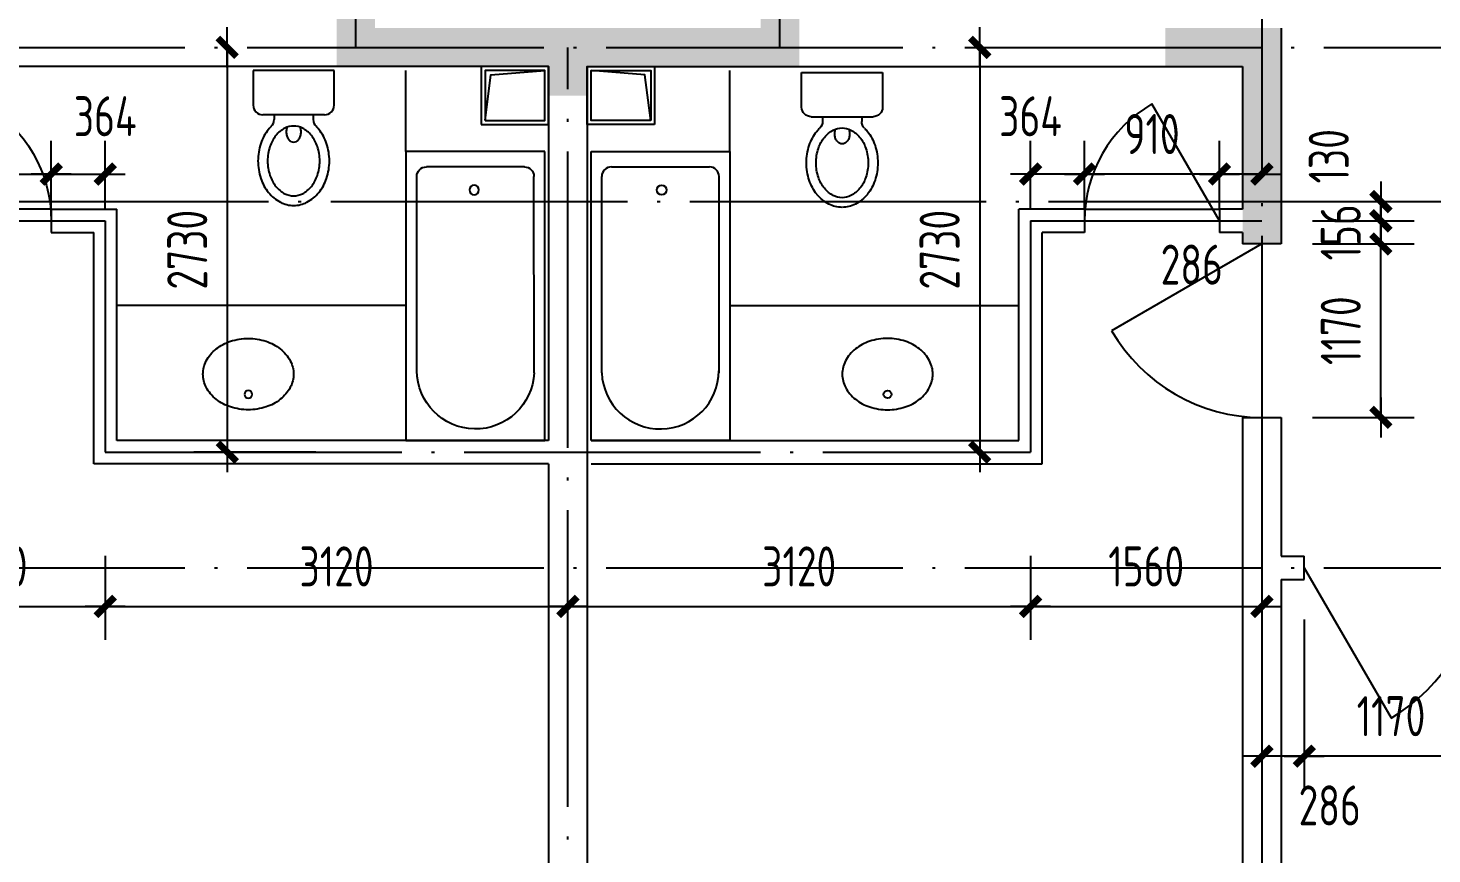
# Model space of a CAD drawing. Extents: x -726032 to 135930, y -151624 to 587044.
# Drawn here: x -658347 to -648880, y 498822 to 504392 of the extents above; entities that cross this region are included whole.
import ezdxf
from ezdxf.enums import TextEntityAlignment as Align

# ---------------------------------------------------------------- set-up
doc = ezdxf.new("R2010")
doc.units = 0
doc.header["$LTSCALE"] = 1000
doc.header["$MEASUREMENT"] = 0
doc.linetypes.add('DOTE', pattern=[2.42, 2, -0.2, 0.02, -0.2])
doc.layers.get('0').update_dxf_attribs({"linetype": 'CONTINUOUS'})
doc.layers.get('DEFPOINTS').update_dxf_attribs({"color": 1, "linetype": 'CONTINUOUS'})
for name, color, linetype in [('COLUMN', 170, 'CONTINUOUS'), ('DOTE', 8, 'DOTE'), ('GROUND', 45, 'CONTINUOUS'), ('LVTRY', 6, 'CONTINUOUS'), ('PUB_DIM', 245, 'CONTINUOUS'), ('WALL', 255, 'CONTINUOUS'), ('WINDOW', 155, 'CONTINUOUS'), ('WINDOW_TEXT', 7, 'CONTINUOUS')]:
    doc.layers.add(name, color=color, linetype=linetype)
doc.styles.add('DIM_FONT', font='isocp.shx', dxfattribs={"width": 0.8})
doc.styles.add('SIMPLEX', font='SIMPLEX.SHX')
doc.dimstyles.new('DIMA', dxfattribs={"dimtxt": 300, "dimasz": 1, "dimexe": 250, "dimexo": 300, "dimgap": 150, "dimtad": 1, "dimdec": 0, "dimzin": 0, "dimdsep": 46, "dimtxsty": 'DIM_FONT', "dimcen": 0.09, "dimse1": 1, "dimclrt": 142, "dimadec": 0, "dimazin": 0, "dimtfac": 1, "dimtdec": 0, "dimtix": 1, "dimtmove": 2, "dimatfit": 3, "dimfxl": 1, "dimtolj": 1, "dimtzin": 0, "dimarcsym": 0})
doc.dimstyles.new('DIMB', dxfattribs={"dimtxt": 300, "dimasz": 1, "dimexe": 250, "dimexo": 300, "dimgap": 150, "dimtad": 1, "dimdec": 0, "dimzin": 0, "dimdsep": 46, "dimtxsty": 'DIM_FONT', "dimcen": 0.09, "dimse2": 1, "dimclrt": 142, "dimadec": 0, "dimazin": 0, "dimtfac": 1, "dimtdec": 0, "dimtix": 1, "dimtmove": 2, "dimatfit": 3, "dimfxl": 1, "dimtolj": 1, "dimtzin": 0, "dimarcsym": 0})
doc.dimstyles.new('DIMN', dxfattribs={"dimtxt": 300, "dimasz": 1, "dimexe": 250, "dimexo": 300, "dimgap": 150, "dimtad": 1, "dimdec": 0, "dimzin": 0, "dimdsep": 46, "dimtxsty": 'DIM_FONT', "dimcen": 0.09, "dimclrt": 142, "dimadec": 0, "dimazin": 0, "dimtfac": 1, "dimtdec": 0, "dimtix": 1, "dimtmove": 2, "dimatfit": 3, "dimfxl": 1, "dimtolj": 1, "dimtzin": 0, "dimarcsym": 0})

# ---------------------------------------------------------------- blocks, each defined once
blk = doc.blocks.new('_DIMX')
blk.add_line((-150, 0), (150, 0))
at = {"const_width": 50}
blk.add_lwpolyline([(-70, -70), (70, 70)], dxfattribs=at)
blk = doc.blocks.new('*D492')
at = {"layer": 'DEFPOINTS', "color": 0, "transparency": 16777216}
for p in [(-650026.9, 501362.2), (-651586.9, 501102.2), (-650026.9, 500491.5)]:
    blk.add_point(p, dxfattribs=at)
at = {"layer": 'PUB_DIM', "color": 0, "lineweight": -2, "transparency": 16777216}
for p, q in [((-650026.9, 501092.2), (-650026.9, 500266.5)), ((-651586.9, 500832.2), (-651586.9, 500266.5)), ((-651586, 500491.5), (-650027.8, 500491.5))]:
    blk.add_line(p, q, dxfattribs=at)
at = {"layer": 'PUB_DIM', "color": 0, "lineweight": -2, "transparency": 16777216, "xscale": 0.9, "yscale": 0.9, "zscale": 0.9, "rotation": 180}
blk.add_blockref('_DIMX', (-651586.9, 500491.5), dxfattribs=at)
at = {"layer": 'PUB_DIM', "color": 0, "lineweight": -2, "transparency": 16777216, "xscale": 0.9, "yscale": 0.9, "zscale": 0.9}
blk.add_blockref('_DIMX', (-650026.9, 500491.5), dxfattribs=at)
at = {"layer": 'PUB_DIM', "color": 142, "transparency": 16777216, "insert": (-650806.9, 500761.5), "char_height": 270, "attachment_point": 5, "style": 'DIM_FONT'}
blk.add_mtext('\\A1;1560', dxfattribs=at)
blk = doc.blocks.new('_DBLK')
blk.add_line((-0.5, 0), (0, -0.866))
blk.add_arc((-0.5, 0), 1, 300, 0)
at = {"layer": 'WINDOW_TEXT', "style": 'SIMPLEX', "flags": 9}
blk.add_attdef('A', text='', height=1, dxfattribs=at).set_placement((0, 1.5), align=Align.MIDDLE)
blk = doc.blocks.new('*D1718')
at = {"layer": 'DEFPOINTS', "color": 0, "transparency": 16777216}
for p in [(-651586.9, 503407.6), (-651586.9, 502896.7), (-651222.9, 502896.7)]:
    blk.add_point(p, dxfattribs=at)
at = {"layer": 'PUB_DIM', "color": 0, "lineweight": -2, "transparency": 16777216}
for p, q in [((-651586.9, 503166.7), (-651586.9, 503632.6)), ((-651223.8, 503407.6), (-651586, 503407.6))]:
    blk.add_line(p, q, dxfattribs=at)
at = {"layer": 'PUB_DIM', "color": 0, "lineweight": -2, "transparency": 16777216, "xscale": 0.9, "yscale": 0.9, "zscale": 0.9, "rotation": 180}
blk.add_blockref('_DIMX', (-651586.9, 503407.6), dxfattribs=at)
at = {"layer": 'PUB_DIM', "color": 0, "lineweight": -2, "transparency": 16777216, "xscale": 0.9, "yscale": 0.9, "zscale": 0.9}
blk.add_blockref('_DIMX', (-651222.9, 503407.6), dxfattribs=at)
at = {"layer": 'PUB_DIM', "color": 142, "transparency": 16777216, "insert": (-651586.9, 503797.6), "char_height": 270, "attachment_point": 5, "style": 'DIM_FONT'}
blk.add_mtext('\\A1;364', dxfattribs=at)
blk = doc.blocks.new('*D1719')
at = {"layer": 'DEFPOINTS', "color": 0, "transparency": 16777216}
for p in [(-651222.9, 503407.6), (-651222.9, 502896.7), (-650312.9, 502896.7)]:
    blk.add_point(p, dxfattribs=at)
at = {"layer": 'PUB_DIM', "color": 0, "lineweight": -2, "transparency": 16777216}
for p, q in [((-651222.9, 503166.7), (-651222.9, 503632.6)), ((-650313.8, 503407.6), (-651222, 503407.6))]:
    blk.add_line(p, q, dxfattribs=at)
at = {"layer": 'PUB_DIM', "color": 0, "lineweight": -2, "transparency": 16777216, "xscale": 0.9, "yscale": 0.9, "zscale": 0.9, "rotation": 180}
blk.add_blockref('_DIMX', (-651222.9, 503407.6), dxfattribs=at)
at = {"layer": 'PUB_DIM', "color": 0, "lineweight": -2, "transparency": 16777216, "xscale": 0.9, "yscale": 0.9, "zscale": 0.9}
blk.add_blockref('_DIMX', (-650312.9, 503407.6), dxfattribs=at)
at = {"layer": 'PUB_DIM', "color": 142, "transparency": 16777216, "insert": (-650767.9, 503677.6), "char_height": 270, "attachment_point": 5, "style": 'DIM_FONT'}
blk.add_mtext('\\A1;910', dxfattribs=at)
blk = doc.blocks.new('_LV4')
blk.add_lwpolyline([(0, -520, 0.078966), (92.3, -505.3, 0.088152), (166.2, -465.8, 0.105269), (218.1, -403.4, 0.121685), (235, -335, 0.121685), (218.1, -266.6, 0.105269), (166.2, -204.2, 0.088152), (92.3, -164.7, 0.078966), (0, -150, 0.078966), (-92.3, -164.7, 0.088152), (-166.2, -204.2, 0.105269), (-218.1, -266.6, 0.121685), (-235, -335, 0.121685), (-218.1, -403.4, 0.105269), (-166.2, -465.8, 0.088152), (-92.3, -505.3, 0.078966)], format="xyb", close=True)
blk.add_circle((0, -230), 20)
blk = doc.blocks.new('*D2345')
at = {"layer": 'DEFPOINTS', "color": 0, "transparency": 16777216}
for p in [(-652796.9, 504262.4), (-652796.9, 501532.4), (-651929.9, 501532.4)]:
    blk.add_point(p, dxfattribs=at)
at = {"layer": 'PUB_DIM', "color": 0, "lineweight": -2, "transparency": 16777216}
for p, q in [((-651929.9, 504261.5), (-651929.9, 501533.3)), ((-652526.9, 501532.4), (-651704.9, 501532.4))]:
    blk.add_line(p, q, dxfattribs=at)
at = {"layer": 'PUB_DIM', "color": 0, "lineweight": -2, "transparency": 16777216, "xscale": 0.9, "yscale": 0.9, "zscale": 0.9}
for p, rotation in [((-651929.9, 504262.4), 90), ((-651929.9, 501532.4), 270)]:
    blk.add_blockref('_DIMX', p, dxfattribs=dict(at, rotation=rotation))
at = {"layer": 'PUB_DIM', "color": 142, "transparency": 16777216, "insert": (-652199.9, 502897.4), "char_height": 270, "attachment_point": 5, "rotation": 90, "style": 'DIM_FONT'}
blk.add_mtext('\\A1;2730', dxfattribs=at)
blk = doc.blocks.new('_LV29')
for p, q in [((-360, 0), (360, 0)), ((-360, -1500), (-360, 0)), ((360, 0), (360, -1500)), ((-304.2, -1149.3), (-304.1, -130)), ((-254.1, -80), (254.1, -80)), ((304.2, -1149.3), (304.1, -130)), ((360, -1500), (-360, -1500))]:
    blk.add_line(p, q)
blk.add_circle((6.2, -200), 25)
for centre, radius, start, end in [((-254.1, -130), 50, 90, 179.99558), ((254.1, -130), 50, 0.00442, 90), ((-0.7, -1136.2), 303.8, 182.45444, 359.74723)]:
    blk.add_arc(centre, radius, start, end)
blk = doc.blocks.new('*D1105')
at = {"layer": 'DEFPOINTS', "color": 0, "transparency": 16777216}
for p in [(-659386.9, 501362.2), (-657826.9, 501102.2), (-657826.9, 500491.5)]:
    blk.add_point(p, dxfattribs=at)
at = {"layer": 'PUB_DIM', "color": 0, "lineweight": -2, "transparency": 16777216}
for p, q in [((-659386.9, 501092.2), (-659386.9, 500266.5)), ((-657826.9, 500832.2), (-657826.9, 500266.5)), ((-659386, 500491.5), (-657827.8, 500491.5))]:
    blk.add_line(p, q, dxfattribs=at)
at = {"layer": 'PUB_DIM', "color": 0, "lineweight": -2, "transparency": 16777216, "xscale": 0.9, "yscale": 0.9, "zscale": 0.9, "rotation": 180}
blk.add_blockref('_DIMX', (-659386.9, 500491.5), dxfattribs=at)
at = {"layer": 'PUB_DIM', "color": 0, "lineweight": -2, "transparency": 16777216, "xscale": 0.9, "yscale": 0.9, "zscale": 0.9}
blk.add_blockref('_DIMX', (-657826.9, 500491.5), dxfattribs=at)
at = {"layer": 'PUB_DIM', "color": 142, "transparency": 16777216, "insert": (-658606.9, 500761.5), "char_height": 270, "attachment_point": 5, "style": 'DIM_FONT'}
blk.add_mtext('\\A1;1560', dxfattribs=at)
blk = doc.blocks.new('*D2354')
at = {"layer": 'DEFPOINTS', "color": 0, "transparency": 16777216}
for p in [(-658190.8, 503407.6), (-659100.8, 502896.7), (-658190.8, 502896.7)]:
    blk.add_point(p, dxfattribs=at)
at = {"layer": 'PUB_DIM', "color": 0, "lineweight": -2, "transparency": 16777216}
for p, q in [((-658190.8, 503166.7), (-658190.8, 503632.6)), ((-659099.9, 503407.6), (-658191.7, 503407.6))]:
    blk.add_line(p, q, dxfattribs=at)
at = {"layer": 'PUB_DIM', "color": 0, "lineweight": -2, "transparency": 16777216, "xscale": 0.9, "yscale": 0.9, "zscale": 0.9, "rotation": 180}
blk.add_blockref('_DIMX', (-659100.8, 503407.6), dxfattribs=at)
at = {"layer": 'PUB_DIM', "color": 0, "lineweight": -2, "transparency": 16777216, "xscale": 0.9, "yscale": 0.9, "zscale": 0.9}
blk.add_blockref('_DIMX', (-658190.8, 503407.6), dxfattribs=at)
at = {"layer": 'PUB_DIM', "color": 142, "transparency": 16777216, "insert": (-658645.8, 503677.6), "char_height": 270, "attachment_point": 5, "style": 'DIM_FONT'}
blk.add_mtext('\\A1;910', dxfattribs=at)
blk = doc.blocks.new('*D2357')
at = {"layer": 'DEFPOINTS', "color": 0, "transparency": 16777216}
for p in [(-657826.8, 503407.6), (-658190.8, 502896.7), (-657826.8, 502896.7)]:
    blk.add_point(p, dxfattribs=at)
at = {"layer": 'PUB_DIM', "color": 0, "lineweight": -2, "transparency": 16777216}
for p, q in [((-657826.8, 503166.7), (-657826.8, 503632.6)), ((-658189.9, 503407.6), (-657827.7, 503407.6))]:
    blk.add_line(p, q, dxfattribs=at)
at = {"layer": 'PUB_DIM', "color": 0, "lineweight": -2, "transparency": 16777216, "xscale": 0.9, "yscale": 0.9, "zscale": 0.9, "rotation": 180}
blk.add_blockref('_DIMX', (-658190.8, 503407.6), dxfattribs=at)
at = {"layer": 'PUB_DIM', "color": 0, "lineweight": -2, "transparency": 16777216, "xscale": 0.9, "yscale": 0.9, "zscale": 0.9}
blk.add_blockref('_DIMX', (-657826.8, 503407.6), dxfattribs=at)
at = {"layer": 'PUB_DIM', "color": 142, "transparency": 16777216, "insert": (-657826.9, 503797.6), "char_height": 270, "attachment_point": 5, "style": 'DIM_FONT'}
blk.add_mtext('\\A1;364', dxfattribs=at)
blk = doc.blocks.new('*D3739')
at = {"layer": 'DEFPOINTS', "color": 0, "transparency": 16777216}
for p in [(-657826.9, 501102.2), (-654706.9, 501102.2), (-654706.9, 500491.5)]:
    blk.add_point(p, dxfattribs=at)
at = {"layer": 'PUB_DIM', "color": 0, "lineweight": -2, "transparency": 16777216}
for p, q in [((-657826.9, 500832.2), (-657826.9, 500266.5)), ((-657826, 500491.5), (-654707.8, 500491.5))]:
    blk.add_line(p, q, dxfattribs=at)
at = {"layer": 'PUB_DIM', "color": 0, "lineweight": -2, "transparency": 16777216, "xscale": 0.9, "yscale": 0.9, "zscale": 0.9, "rotation": 180}
blk.add_blockref('_DIMX', (-657826.9, 500491.5), dxfattribs=at)
at = {"layer": 'PUB_DIM', "color": 0, "lineweight": -2, "transparency": 16777216, "xscale": 0.9, "yscale": 0.9, "zscale": 0.9}
blk.add_blockref('_DIMX', (-654706.9, 500491.5), dxfattribs=at)
at = {"layer": 'PUB_DIM', "color": 142, "transparency": 16777216, "insert": (-656266.9, 500761.5), "char_height": 270, "attachment_point": 5, "style": 'DIM_FONT'}
blk.add_mtext('\\A1;3120', dxfattribs=at)
blk = doc.blocks.new('_LV5')
for p, q in [((210.1, 0), (-210.1, 0)), ((-210.1, 0), (-210.1, -180)), ((210.1, -180), (210.1, 0)), ((160.1, -230), (-160.1, -230)), ((-101.4, -230), (-101.4, -254.3)), ((101.4, -230), (101.4, -254.1))]:
    blk.add_line(p, q)
blk.add_lwpolyline([(-135.1, -469.4, 0.080312), (-123, -544.2, 0.089014), (-91.8, -601.5, 0.104918), (-45.6, -639.3, 0.119812), (0.1, -650.4, 0.119812), (45.8, -639.3, 0.104918), (92, -601.5, 0.089014), (123.2, -544.2, 0.080312), (135.3, -469.4, 0.080312), (123.2, -394.6, 0.089014), (92, -337.3, 0.104918), (45.8, -299.5, 0.119812), (0.1, -288.4, 0.119812), (-45.6, -299.5, 0.104918), (-91.8, -337.3, 0.089014), (-123, -394.6, 0.080312)], format="xyb", close=True)
for points in [[(-38.7, -318.5, 0.073567), (-35.6, -339.5, 0.084454), (-27.4, -356, 0.10642), (-14.1, -367.8, 0.129709), (0, -371.5, 0.129709), (14.1, -367.8, 0.10642), (27.4, -356, 0.084454), (35.6, -339.5, 0.073567), (38.7, -318.5, 0.073567), (35.6, -297.5, 0.014016), (34.7, -294.6, 0.10642)], [(-34.7, -294.7, 0.013578), (-35.6, -297.5, 0.073567), (-38.7, -318.5, 0.073567)]]:
    blk.add_lwpolyline(points, format="xyb")
for centre, radius, start, end in [((-160.1, -180), 50, 180, 270), ((160.1, -180), 50, 270, 0), ((20.4, -427.3), 193.8, 134.81437, 141.28635), ((-151.4, -254.3), 50, 314.81437, 0), ((151.4, -254.1), 50, 180, 225.25549), ((-20.2, -427.3), 193.8, 38.71365, 45.25549), ((52.2, -452.8), 234.6, 141.28635, 161.63333), ((-52, -452.8), 234.6, 18.36667, 38.71365), ((102.3, -469.4), 287.4, 161.63333, 180), ((-102.1, -469.4), 287.4, 0, 18.36667), ((102.3, -469.4), 287.4, 180, 198.36667), ((-102.1, -469.4), 287.4, 341.63333, 0), ((52.2, -486), 234.6, 198.36667, 218.71365), ((-52, -486), 234.6, 321.28635, 341.63333), ((20.4, -511.6), 193.8, 218.71365, 242.67141), ((-20.2, -511.6), 193.8, 297.32859, 321.28635), ((0.1, -550.8), 149.6, 242.67141, 270), ((0.1, -550.8), 149.6, 270, 297.32859)]:
    blk.add_arc(centre, radius, start, end)
blk = doc.blocks.new('*D2361')
at = {"layer": 'DEFPOINTS', "color": 0, "transparency": 16777216}
for p in [(-656136.9, 504262.4), (-657003.9, 501532.4), (-656136.9, 501532.4)]:
    blk.add_point(p, dxfattribs=at)
at = {"layer": 'PUB_DIM', "color": 0, "lineweight": -2, "transparency": 16777216}
for p, q in [((-657003.9, 504261.5), (-657003.9, 501533.3)), ((-656406.9, 501532.4), (-657228.9, 501532.4))]:
    blk.add_line(p, q, dxfattribs=at)
at = {"layer": 'PUB_DIM', "color": 0, "lineweight": -2, "transparency": 16777216, "xscale": 0.9, "yscale": 0.9, "zscale": 0.9}
for p, rotation in [((-657003.9, 504262.4), 90), ((-657003.9, 501532.4), 270)]:
    blk.add_blockref('_DIMX', p, dxfattribs=dict(at, rotation=rotation))
at = {"layer": 'PUB_DIM', "color": 142, "transparency": 16777216, "insert": (-657273.9, 502897.4), "char_height": 270, "attachment_point": 5, "rotation": 90, "style": 'DIM_FONT'}
blk.add_mtext('\\A1;2730', dxfattribs=at)
blk = doc.blocks.new('*D2369')
at = {"layer": 'DEFPOINTS', "color": 0, "transparency": 16777216}
for p in [(-654706.9, 501102.2), (-651586.9, 501102.2), (-651586.9, 500491.5)]:
    blk.add_point(p, dxfattribs=at)
at = {"layer": 'PUB_DIM', "color": 0, "lineweight": -2, "transparency": 16777216}
for p, q in [((-651586.9, 500832.2), (-651586.9, 500266.5)), ((-654706, 500491.5), (-651587.8, 500491.5))]:
    blk.add_line(p, q, dxfattribs=at)
at = {"layer": 'PUB_DIM', "color": 0, "lineweight": -2, "transparency": 16777216, "xscale": 0.9, "yscale": 0.9, "zscale": 0.9, "rotation": 180}
blk.add_blockref('_DIMX', (-654706.9, 500491.5), dxfattribs=at)
at = {"layer": 'PUB_DIM', "color": 0, "lineweight": -2, "transparency": 16777216, "xscale": 0.9, "yscale": 0.9, "zscale": 0.9}
blk.add_blockref('_DIMX', (-651586.9, 500491.5), dxfattribs=at)
at = {"layer": 'PUB_DIM', "color": 142, "transparency": 16777216, "insert": (-653146.9, 500761.5), "char_height": 270, "attachment_point": 5, "style": 'DIM_FONT'}
blk.add_mtext('\\A1;3120', dxfattribs=at)
blk = doc.blocks.new('*D2650')
at = {"layer": 'DEFPOINTS', "color": 0, "transparency": 16777216}
for p in [(-650026.9, 500674.4), (-649740.9, 500674.4), (-650026.9, 499481.5)]:
    blk.add_point(p, dxfattribs=at)
at = {"layer": 'PUB_DIM', "color": 0, "lineweight": -2, "transparency": 16777216}
for p, q in [((-650026.9, 500404.4), (-650026.9, 499256.5)), ((-649741.8, 499481.5), (-650026, 499481.5))]:
    blk.add_line(p, q, dxfattribs=at)
at = {"layer": 'PUB_DIM', "color": 0, "lineweight": -2, "transparency": 16777216, "xscale": 0.9, "yscale": 0.9, "zscale": 0.9, "rotation": 180}
blk.add_blockref('_DIMX', (-650026.9, 499481.5), dxfattribs=at)
at = {"layer": 'PUB_DIM', "color": 0, "lineweight": -2, "transparency": 16777216, "xscale": 0.9, "yscale": 0.9, "zscale": 0.9}
blk.add_blockref('_DIMX', (-649740.9, 499481.5), dxfattribs=at)
at = {"layer": 'PUB_DIM', "color": 142, "transparency": 16777216, "insert": (-649569.3, 499149.6), "char_height": 270, "attachment_point": 5, "style": 'DIM_FONT'}
blk.add_mtext('\\A1;286', dxfattribs=at)
blk = doc.blocks.new('*D2661')
at = {"layer": 'DEFPOINTS', "color": 0, "transparency": 16777216}
for p in [(-650312.9, 503407.6), (-650312.9, 502896.7), (-650026.9, 502896.7)]:
    blk.add_point(p, dxfattribs=at)
at = {"layer": 'PUB_DIM', "color": 0, "lineweight": -2, "transparency": 16777216}
for p, q in [((-650312.9, 503166.7), (-650312.9, 503632.6)), ((-650027.8, 503407.6), (-650312, 503407.6))]:
    blk.add_line(p, q, dxfattribs=at)
at = {"layer": 'PUB_DIM', "color": 0, "lineweight": -2, "transparency": 16777216, "xscale": 0.9, "yscale": 0.9, "zscale": 0.9, "rotation": 180}
blk.add_blockref('_DIMX', (-650312.9, 503407.6), dxfattribs=at)
at = {"layer": 'PUB_DIM', "color": 0, "lineweight": -2, "transparency": 16777216, "xscale": 0.9, "yscale": 0.9, "zscale": 0.9}
blk.add_blockref('_DIMX', (-650026.9, 503407.6), dxfattribs=at)
at = {"layer": 'PUB_DIM', "color": 142, "transparency": 16777216, "insert": (-650499.7, 502796.9), "char_height": 270, "attachment_point": 5, "style": 'DIM_FONT'}
blk.add_mtext('\\A1;286', dxfattribs=at)
blk = doc.blocks.new('*D2663')
at = {"layer": 'DEFPOINTS', "color": 0, "transparency": 16777216}
for p in [(-649740.9, 500674.4), (-648570.9, 500674.4), (-649740.9, 499481.5)]:
    blk.add_point(p, dxfattribs=at)
at = {"layer": 'PUB_DIM', "color": 0, "lineweight": -2, "transparency": 16777216}
for p, q in [((-649740.9, 500404.4), (-649740.9, 499256.5)), ((-648571.8, 499481.5), (-649740, 499481.5))]:
    blk.add_line(p, q, dxfattribs=at)
at = {"layer": 'PUB_DIM', "color": 0, "lineweight": -2, "transparency": 16777216, "xscale": 0.9, "yscale": 0.9, "zscale": 0.9, "rotation": 180}
blk.add_blockref('_DIMX', (-649740.9, 499481.5), dxfattribs=at)
at = {"layer": 'PUB_DIM', "color": 0, "lineweight": -2, "transparency": 16777216, "xscale": 0.9, "yscale": 0.9, "zscale": 0.9}
blk.add_blockref('_DIMX', (-648570.9, 499481.5), dxfattribs=at)
at = {"layer": 'PUB_DIM', "color": 142, "transparency": 16777216, "insert": (-649155.9, 499751.5), "char_height": 270, "attachment_point": 5, "style": 'DIM_FONT'}
blk.add_mtext('\\A1;1170', dxfattribs=at)
blk = doc.blocks.new('*D2664')
at = {"layer": 'DEFPOINTS', "color": 0, "transparency": 16777216}
for p in [(-649954.8, 503092.4), (-649224.6, 503092.4), (-649954.8, 502936.4)]:
    blk.add_point(p, dxfattribs=at)
at = {"layer": 'PUB_DIM', "color": 0, "lineweight": -2, "transparency": 16777216}
for p, q in [((-649684.8, 503092.4), (-648999.6, 503092.4)), ((-649224.6, 503093.3), (-649224.6, 503094.2)), ((-649224.6, 502936.4), (-649224.6, 503092.4)), ((-649224.6, 502935.5), (-649224.6, 502934.6))]:
    blk.add_line(p, q, dxfattribs=at)
at = {"layer": 'PUB_DIM', "color": 0, "lineweight": -2, "transparency": 16777216, "xscale": 0.9, "yscale": 0.9, "zscale": 0.9}
for p, rotation in [((-649224.6, 503092.4), 270), ((-649224.6, 502936.4), 90)]:
    blk.add_blockref('_DIMX', p, dxfattribs=dict(at, rotation=rotation))
at = {"layer": 'PUB_DIM', "color": 142, "transparency": 16777216, "insert": (-649494.6, 503014.4), "char_height": 270, "attachment_point": 5, "rotation": 90, "style": 'DIM_FONT'}
blk.add_mtext('\\A1;156', dxfattribs=at)
blk = doc.blocks.new('*D1418')
at = {"layer": 'DEFPOINTS', "color": 0, "transparency": 16777216}
for p in [(-649954.8, 503222.4), (-649224.6, 503222.4), (-649954.8, 503092.4)]:
    blk.add_point(p, dxfattribs=at)
at = {"layer": 'PUB_DIM', "color": 0, "lineweight": -2, "transparency": 16777216}
for p, q in [((-649684.8, 503222.4), (-648999.6, 503222.4)), ((-649224.6, 503223.3), (-649224.6, 503224.2)), ((-649224.6, 503092.4), (-649224.6, 503222.4)), ((-649684.8, 503092.4), (-648999.6, 503092.4)), ((-649224.6, 503091.5), (-649224.6, 503090.6))]:
    blk.add_line(p, q, dxfattribs=at)
at = {"layer": 'PUB_DIM', "color": 0, "lineweight": -2, "transparency": 16777216, "xscale": 0.9, "yscale": 0.9, "zscale": 0.9}
for p, rotation in [((-649224.6, 503222.4), 270), ((-649224.6, 503092.4), 90)]:
    blk.add_blockref('_DIMX', p, dxfattribs=dict(at, rotation=rotation))
at = {"layer": 'PUB_DIM', "color": 142, "transparency": 16777216, "insert": (-649575.6, 503527.8), "char_height": 270, "attachment_point": 5, "rotation": 90, "style": 'DIM_FONT'}
blk.add_mtext('\\A1;130', dxfattribs=at)
blk = doc.blocks.new('*D1420')
at = {"layer": 'DEFPOINTS', "color": 0, "transparency": 16777216}
for p in [(-649954.8, 502936.4), (-649224.6, 502936.4), (-649954.8, 501766.4)]:
    blk.add_point(p, dxfattribs=at)
at = {"layer": 'PUB_DIM', "color": 0, "lineweight": -2, "transparency": 16777216}
for p, q in [((-649684.8, 502936.4), (-648999.6, 502936.4)), ((-649224.6, 501767.3), (-649224.6, 502935.5)), ((-649684.8, 501766.4), (-648999.6, 501766.4))]:
    blk.add_line(p, q, dxfattribs=at)
at = {"layer": 'PUB_DIM', "color": 0, "lineweight": -2, "transparency": 16777216, "xscale": 0.9, "yscale": 0.9, "zscale": 0.9}
for p, rotation in [((-649224.6, 502936.4), 90), ((-649224.6, 501766.4), 270)]:
    blk.add_blockref('_DIMX', p, dxfattribs=dict(at, rotation=rotation))
at = {"layer": 'PUB_DIM', "color": 142, "transparency": 16777216, "insert": (-649494.6, 502351.4), "char_height": 270, "attachment_point": 5, "rotation": 90, "style": 'DIM_FONT'}
blk.add_mtext('\\A1;1170', dxfattribs=at)

msp = doc.modelspace()

# ---------------------------------------------------------------- linework, layer by layer
at = {"layer": 'COLUMN'}
for points in [[(-656266.9, 504132.4), (-656266.9, 507382.4), (-656006.9, 504392.4), (-656006.9, 507122.4)], [(-653146.9, 504132.4), (-653146.9, 507382.4), (-653406.9, 504392.4), (-653406.9, 507122.4)], [(-656266.9, 504132.4), (-656006.9, 504392.4), (-653146.9, 504132.4), (-653406.9, 504392.4)], [(-650676.9, 504392.8), (-650676.9, 504132.4), (-649896.9, 504392.4), (-650156.9, 504132.4)], [(-650156.9, 504132.4), (-650156.9, 502936.4), (-649896.9, 504392.4), (-649896.9, 502936.4)], [(-654836.9, 504132.4), (-654836.9, 503937.4), (-654576.9, 504132.4), (-654576.9, 503937.4)]]:
    msp.add_solid(points, dxfattribs=at)
at = {"layer": 'DOTE'}
for p, q in [((-650026.9, 522352), (-650026.9, 491880.4)), ((-656136.9, 504262.4), (-656136.9, 507252.4)), ((-653276.9, 504262.4), (-653276.9, 507252.4)), ((-712529.2, 504262.4), (-642897.4, 504262.4)), ((-654706.9, 491880.4), (-654706.9, 504262.4)), ((-711965.6, 503222.4), (-642897.4, 503222.4)), ((-659386.9, 503092.4), (-657826.9, 503092.4)), ((-657826.9, 503092.4), (-657826.9, 501532.4)), ((-651586.9, 503092.4), (-650026.9, 503092.4)), ((-651586.9, 503092.4), (-651586.9, 501532.4)), ((-657826.9, 501532.4), (-651586.9, 501532.4)), ((-712529.2, 500752.4), (-642897.4, 500752.4))]:
    msp.add_line(p, q, dxfattribs=at)
at = {"layer": 'GROUND'}
for p, q in [((-658190.9, 503170.4), (-659100.9, 503170.4)), ((-651222.9, 503170.4), (-650312.9, 503170.4))]:
    msp.add_line(p, q, dxfattribs=at)
at = {"layer": 'LVTRY'}
for p, q in [((-655798.9, 503560.4), (-655798.9, 504106.4)), ((-653614.9, 503560.4), (-653614.9, 504106.4)), ((-655794.5, 502520.4), (-657748.9, 502520.4)), ((-653614.9, 502520.4), (-651664.9, 502520.4))]:
    msp.add_line(p, q, dxfattribs=at)
for points in [[(-655291.9, 503742.4), (-654836.9, 503742.4), (-654836.9, 504132.4), (-655291.9, 504132.4)], [(-654121.9, 503742.4), (-654576.9, 503742.4), (-654576.9, 504132.4), (-654121.9, 504132.4)], [(-655265.9, 503768.4), (-654862.9, 503768.4), (-654862.9, 504106.4), (-655265.9, 504106.4)], [(-654147.9, 503768.4), (-654550.9, 503768.4), (-654550.9, 504106.4), (-654147.9, 504106.4)]]:
    msp.add_lwpolyline(points, close=True, dxfattribs=at)
for points in [[(-655265.9, 503768.4), (-655225.8, 504076.1), (-654862.9, 504106.4)], [(-654147.9, 503768.4), (-654187.9, 504076.1), (-654550.9, 504106.4)]]:
    msp.add_lwpolyline(points, dxfattribs=at)
at = {"layer": 'WALL'}
for p, q in [((-649896.9, 504392.4), (-649896.9, 502936.4)), ((-654836.9, 504132.4), (-659256.9, 504132.4)), ((-654836.9, 504132.4), (-654836.9, 501610.4)), ((-654576.9, 504132.4), (-650156.9, 504132.4)), ((-654576.9, 504132.4), (-654576.9, 495578.4)), ((-650156.9, 504132.4), (-650156.9, 503170.4)), ((-658190.9, 503170.4), (-657748.9, 503170.4)), ((-658190.9, 503170.4), (-658190.9, 503014.4)), ((-657748.9, 501610.4), (-657748.9, 503170.4)), ((-651222.9, 503170.4), (-651664.9, 503170.4)), ((-651664.9, 501610.4), (-651664.9, 503170.4)), ((-651222.9, 503170.4), (-651222.9, 503014.4)), ((-650312.9, 503170.4), (-650312.9, 503014.4)), ((-650156.9, 503170.4), (-650312.9, 503170.4)), ((-658190.9, 503014.4), (-657904.9, 503014.4)), ((-657904.9, 501454.4), (-657904.9, 503014.4)), ((-651222.9, 503014.4), (-651508.9, 503014.4)), ((-651508.9, 501454.4), (-651508.9, 503014.4)), ((-650156.9, 503014.4), (-650312.9, 503014.4)), ((-650156.9, 503014.4), (-650156.9, 502936.4)), ((-649896.9, 502936.4), (-650156.9, 502936.4)), ((-650156.9, 501766.4), (-650156.9, 495578.4)), ((-650156.9, 501766.4), (-649896.9, 501766.4)), ((-649896.9, 501766.4), (-649896.9, 500830.4)), ((-654836.9, 501610.4), (-657748.9, 501610.4)), ((-654550.9, 501610.4), (-651664.9, 501610.4)), ((-654836.9, 501454.4), (-657904.9, 501454.4)), ((-654836.9, 501454.4), (-654836.9, 495578.4)), ((-654550.9, 501454.4), (-651508.9, 501454.4)), ((-649896.9, 500830.4), (-649740.9, 500830.4)), ((-649740.9, 500674.4), (-649740.9, 500830.4)), ((-649896.9, 500674.4), (-649896.9, 495578.4)), ((-649896.9, 500674.4), (-649740.9, 500674.4))]:
    msp.add_line(p, q, dxfattribs=at)

# ---------------------------------------------------------------- block references
at = {"layer": 'LVTRY'}
for name, p, xscale, yscale, zscale in [('_LV5', (-656556.3, 504106.4), 1.299999999999272, 1.299999999999272, 1.299999999999272), ('_LV5', (-652857.4, 504093.6), -1.299999999999272, 1.30000000000291, 1.3), ('_LV29', (-655330.9, 503560.4), -1.299999999999272, 1.30000000000291, 1.3), ('_LV29', (-654082.9, 503560.4), 1.299999999999272, 1.299999999999272, 1.299999999999272)]:
    msp.add_blockref(name, p, dxfattribs=dict(at, xscale=xscale, yscale=yscale, zscale=zscale))
at = {"layer": 'LVTRY', "rotation": 180}
for p, xscale, yscale, zscale in [((-656862.3, 501623), -1.299999999999272, 1.30000000000291, 1.3), ((-652551.4, 501623), 1.299999999999272, 1.299999999999272, 1.299999999999272)]:
    msp.add_blockref('_LV4', p, dxfattribs=dict(at, xscale=xscale, yscale=yscale, zscale=zscale))
at = {"layer": 'WINDOW', "yscale": -910, "zscale": 910}
for p, xscale in [((-658645.9, 503092.4), 910), ((-650767.9, 503092.4), -910)]:
    msp.add_blockref('_DBLK', p, dxfattribs=dict(at, xscale=xscale))
at = {"layer": 'WINDOW', "xscale": -1170, "yscale": -1170, "zscale": 1170}
for p, rotation in [((-650026.9, 502351.4), 90), ((-649155.9, 500752.4), 180)]:
    msp.add_blockref('_DBLK', p, dxfattribs=dict(at, rotation=rotation))

# ---------------------------------------------------------------- dimensions: what is measured, and where the dimension line sits
at = {"layer": 'PUB_DIM'}
for base, p1, p2, angle, picture, middle in [((-657003.9, 501532.4), (-656136.9, 504262.4), (-656136.9, 501532.4), 90, '*D2361', (-657273.9, 502897.4)), ((-651929.9, 501532.4), (-652796.9, 504262.4), (-652796.9, 501532.4), 270, '*D2345', (-652199.9, 502897.4))]:
    dim = msp.add_linear_dim(base=base, p1=p1, p2=p2, angle=angle, dimstyle='DIMA', override={"dimscale": 0.9, "dimblk1": '_DIMX', "dimblk2": '_DIMX', "dimsah": 1}, dxfattribs=at)
    dim.commit()
    dim.dimension.update_dxf_attribs({"geometry": picture, "text_midpoint": middle})
for base, p1, p2, angle, dimstyle, picture, middle in [((-657826.8, 503407.6), (-658190.8, 502896.7), (-657826.8, 502896.7), 0, 'DIMA', '*D2357', (-657826.9, 503797.6)), ((-651586.9, 503407.6), (-651222.9, 502896.7), (-651586.9, 502896.7), 180, 'DIMA', '*D1718', (-651586.9, 503797.6)), ((-649224.6, 503222.4), (-649954.8, 503092.4), (-649954.8, 503222.4), 90, 'DIMN', '*D1418', (-649575.6, 503527.8)), ((-650312.9, 503407.6), (-650026.9, 502896.7), (-650312.9, 502896.7), 180, 'DIMA', '*D2661', (-650499.7, 502796.9)), ((-650026.9, 499481.5), (-649740.9, 500674.4), (-650026.9, 500674.4), 180, 'DIMA', '*D2650', (-649569.3, 499149.6))]:
    dim = msp.add_linear_dim(base=base, p1=p1, p2=p2, angle=angle, dimstyle=dimstyle, override={"dimscale": 0.9, "dimblk1": '_DIMX', "dimblk2": '_DIMX', "dimsah": 1}, dxfattribs=at)
    dim.commit()
    dim.dimension.update_dxf_attribs({"geometry": picture, "text_midpoint": middle, "dimtype": 161})
for p1, p2, distance, dimstyle, picture, middle in [((-659100.8, 502896.7), (-658190.8, 502896.7), 510.9, 'DIMA', '*D2354', (-658645.8, 503677.6)), ((-650312.9, 502896.7), (-651222.9, 502896.7), -510.9, 'DIMA', '*D1719', (-650767.9, 503677.6)), ((-649954.8, 502936.4), (-649954.8, 503092.4), -730.2, 'DIMA', '*D2664', (-649494.6, 503014.4)), ((-649954.8, 501766.4), (-649954.8, 502936.4), -730.2, 'DIMN', '*D1420', (-649494.6, 502351.4)), ((-648570.9, 500674.4), (-649740.9, 500674.4), 1192.9, 'DIMA', '*D2663', (-649155.9, 499751.5))]:
    dim = msp.add_aligned_dim(p1=p1, p2=p2, distance=distance, dimstyle=dimstyle, override={"dimscale": 0.9, "dimblk1": '_DIMX', "dimblk2": '_DIMX', "dimsah": 1}, dxfattribs=at)
    dim.commit()
    dim.dimension.update_dxf_attribs({"geometry": picture, "text_midpoint": middle})
for base, p1, p2, dimstyle, picture, middle in [((-657826.9, 500491.5), (-659386.9, 501362.2), (-657826.9, 501102.2), 'DIMN', '*D1105', (-658606.9, 500761.5)), ((-650026.9, 500491.5), (-651586.9, 501102.2), (-650026.9, 501362.2), 'DIMN', '*D492', (-650806.9, 500761.5)), ((-654706.9, 500491.5), (-657826.9, 501102.2), (-654706.9, 501102.2), 'DIMB', '*D3739', (-656266.9, 500761.5)), ((-651586.9, 500491.5), (-654706.9, 501102.2), (-651586.9, 501102.2), 'DIMA', '*D2369', (-653146.9, 500761.5))]:
    dim = msp.add_linear_dim(base=base, p1=p1, p2=p2, dimstyle=dimstyle, override={"dimscale": 0.9, "dimblk1": '_DIMX', "dimblk2": '_DIMX', "dimsah": 1}, dxfattribs=at)
    dim.commit()
    dim.dimension.update_dxf_attribs({"geometry": picture, "text_midpoint": middle})

doc.saveas('drawing.dxf')
